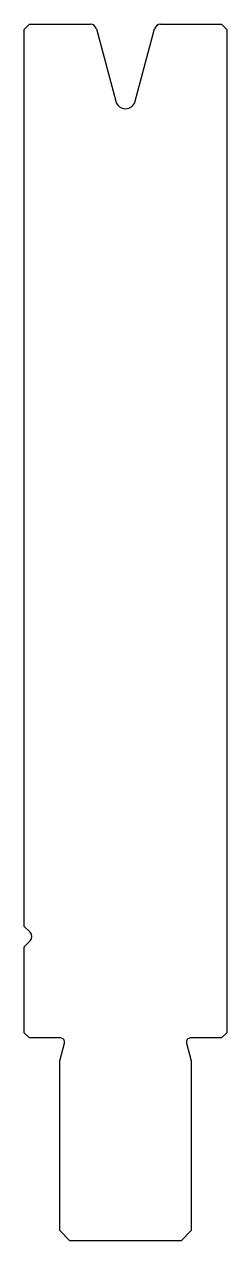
# Model space of a CAD drawing. Header units: metres. Extents: x -8 to 12, y -62 to 58.
import ezdxf

# ---------------------------------------------------------------- set-up
doc = ezdxf.new("R2010")
doc.units = ezdxf.units.M

msp = doc.modelspace()

# ---------------------------------------------------------------- linework, layer by layer
for p, q in [((-7.8028, 58.234161), (-8.3028, 57.734161)), ((-8.3028, -30.765839), (-8.3028, 57.734161)), ((-7.8028, 58.234161), (-1.763196, 58.234161)), ((-1.183641, 57.789453), (0.731274, 50.642893)), ((2.663126, 50.642893), (4.578041, 57.789453)), ((5.157596, 58.234161), (11.1972, 58.234161)), ((11.6972, 57.734161), (11.1972, 58.234161)), ((11.6972, 57.734161), (11.6972, -41.265839)), ((-7.727064, -31.341575), (-8.3028, -30.765839)), ((-8.3028, -32.765839), (-7.727064, -32.190103)), ((-8.3028, -41.265839), (-8.3028, -32.765839)), ((-8.3028, -41.265839), (-7.8028, -41.765839)), ((-4.7228, -41.765839), (-7.8028, -41.765839)), ((11.1972, -41.765839), (8.1172, -41.765839)), ((11.1972, -41.765839), (11.6972, -41.265839)), ((-4.8028, -44.009884), (-4.33643, -42.269366)), ((7.73083, -42.269366), (8.1972, -44.009884)), ((-4.8028, -60.765839), (-4.8028, -44.009884)), ((8.1972, -44.009884), (8.1972, -60.765839)), ((-4.8028, -60.765839), (-3.8028, -61.765839)), ((7.1972, -61.765839), (8.1972, -60.765839)), ((7.1972, -61.765839), (-3.8028, -61.765839))]:
    msp.add_line(p, q)
for centre, radius, start, end in [((-1.763196, 57.634161), 0.6, 15, 90), ((5.157596, 57.634161), 0.6, 90, 165), ((1.6972, 50.901712), 1, 195, 345), ((-8.151328, -31.765839), 0.6, 315, 45), ((-4.7228, -42.165839), 0.4, 345, 90), ((8.1172, -42.165839), 0.4, 90, 195)]:
    msp.add_arc(centre, radius, start, end)

doc.saveas('drawing.dxf')
